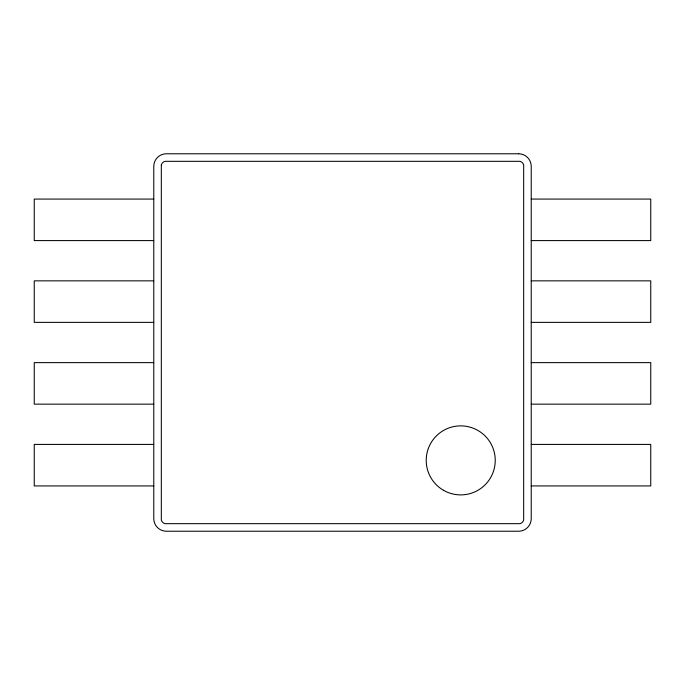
<?xml version="1.0" encoding="UTF-8"?>
<svg xmlns="http://www.w3.org/2000/svg" width="685" height="685" viewBox="0 0 685 685"><rect width="100%" height="100%" fill="white"/><g stroke="black" fill="none" stroke-linecap="round" stroke-linejoin="round"><path stroke-width="1.03" d="M153.774 199.07L34.25 199.07L34.25 240.589L153.774 240.589M531.226 199.07L650.75 199.07L650.75 240.589L531.226 240.589M153.774 280.85L34.25 280.85L34.25 322.37L153.774 322.37M531.226 280.85L650.75 280.85L650.75 322.37L531.226 322.37M153.774 362.63L34.25 362.63L34.25 404.15L153.774 404.15M531.226 362.63L650.75 362.63L650.75 404.15L531.226 404.15M153.774 444.411L34.25 444.411L34.25 485.93L153.774 485.93M531.226 444.411L650.75 444.411L650.75 485.93L531.226 485.93M161.326 165.008L161.326 519.992A5.206 5.206 0 0 0 165.008 523.674L519.992 523.674A5.206 5.206 0 0 0 523.674 519.992L523.674 165.008A5.206 5.206 0 0 0 519.992 161.326L165.008 161.326A5.206 5.206 0 0 0 161.326 165.008M518.639 153.774L166.361 153.774A12.578 12.578 0 0 0 153.774 166.361L153.774 518.639A12.578 12.578 0 0 0 166.361 531.226L518.639 531.226A12.578 12.578 0 0 0 531.226 518.639L531.226 166.361A12.578 12.578 0 0 0 518.639 153.774M443.469 490.272A34.515 34.515 0 0 0 495.238 460.38A34.515 34.515 0 0 0 443.469 430.488A34.515 34.515 0 0 0 443.469 490.272"/></g></svg>
